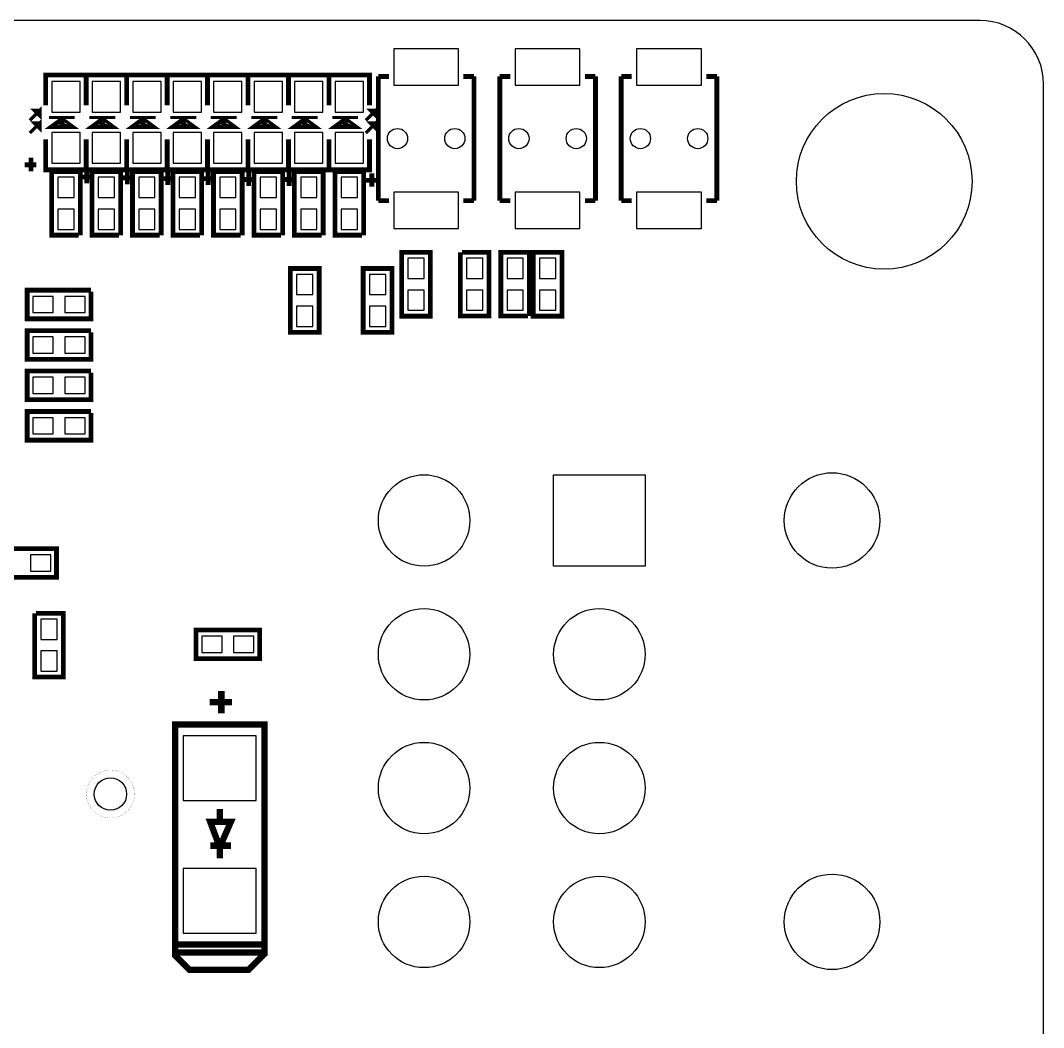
# Model space of a CAD drawing. Header units: millimetres. Extents: x -8 to 226, y -9 to 102.
# Drawn here: x 194.4 to 226.5, y 70.19 to 101.8 of the extents above; entities that cross this region are included whole.
import ezdxf

# ---------------------------------------------------------------- set-up
doc = ezdxf.new("R2010")
doc.units = ezdxf.units.MM
doc.header["$LTSCALE"] = 10
for name, color, linetype in [('BG_OUTLINE', 2, 'Continuous'), ('PG_SILKSCREEN_BOTTOM', 3, 'Continuous'), ('PIN_BOTTOM', 4, 'Continuous')]:
    doc.layers.add(name, color=color, linetype=linetype)

msp = doc.modelspace()

# ---------------------------------------------------------------- linework, layer by layer
at = {"layer": 'BG_OUTLINE'}
msp.add_lwpolyline([(51.099974, -9.350248), (121.299986, -9.350248), (121.799858, -8.850122), (121.799858, -1.745234, -1), (124.549916, -1.745234), (124.549916, -5.900166), (125.049788, -6.400292), (135.849868, -6.400292), (137.249916, -3.975354), (137.249916, -1.400048), (133.299962, -1.400048, -0.414206), (131.549902, 0.349758), (131.549902, 1.64973, -0.414239), (133.299962, 3.39979), (224.499932, 3.39979, 0.414205), (226.499928, 5.399786), (226.499928, 70.799706), (226.499928, 99.799902, 0.414202), (224.499932, 101.799898), (-5.500116, 101.799898, 0.414205)], format="xyb", dxfattribs=at)
at = {"layer": 'PG_SILKSCREEN_BOTTOM'}
for points in [[(195.191634, 99.133152, 0.1524, 0.1524, 0), (195.191634, 100.085652, 0.1524, 0.1524, 0), (196.461634, 100.085652, 0.1524, 0.1524, 0), (196.461634, 99.133152, 0.1524, 0.1524, 0)], [(196.461634, 99.133152, 0.1524, 0.1524, 0), (196.461634, 100.085652, 0.1524, 0.1524, 0), (197.731634, 100.085652, 0.1524, 0.1524, 0), (197.731634, 99.133152, 0.1524, 0.1524, 0)], [(197.731634, 99.133152, 0.1524, 0.1524, 0), (197.731634, 100.085652, 0.1524, 0.1524, 0), (199.001634, 100.085652, 0.1524, 0.1524, 0), (199.001634, 99.133152, 0.1524, 0.1524, 0)], [(199.001634, 99.133152, 0.1524, 0.1524, 0), (199.001634, 100.085652, 0.1524, 0.1524, 0), (200.271634, 100.085652, 0.1524, 0.1524, 0), (200.271634, 99.133152, 0.1524, 0.1524, 0)], [(200.271634, 99.133152, 0.1524, 0.1524, 0), (200.271634, 100.085652, 0.1524, 0.1524, 0), (201.541634, 100.085652, 0.1524, 0.1524, 0), (201.541634, 99.133152, 0.1524, 0.1524, 0)], [(201.541634, 99.133152, 0.1524, 0.1524, 0), (201.541634, 100.085652, 0.1524, 0.1524, 0), (202.811634, 100.085652, 0.1524, 0.1524, 0), (202.811634, 99.133152, 0.1524, 0.1524, 0)], [(202.811634, 99.133152, 0.1524, 0.1524, 0), (202.811634, 100.085652, 0.1524, 0.1524, 0), (204.081634, 100.085652, 0.1524, 0.1524, 0), (204.081634, 99.133152, 0.1524, 0.1524, 0)], [(204.081634, 99.133152, 0.1524, 0.1524, 0), (204.081634, 100.085652, 0.1524, 0.1524, 0), (205.351634, 100.085652, 0.1524, 0.1524, 0), (205.351634, 99.133152, 0.1524, 0.1524, 0)], [(205.62951, 100.04171, 0.1524, 0.1524, 0), (205.62951, 96.141794, 0.1524, 0.1524, 0)], [(205.961234, 100.04171, 0.1524, 0.1524, 0), (205.62951, 100.04171, 0.1524, 0.1524, 0)], [(208.629758, 100.04171, 0.1524, 0.1524, 0), (208.298034, 100.04171, 0.1524, 0.1524, 0)], [(208.629758, 96.141794, 0.1524, 0.1524, 0), (208.629758, 100.04171, 0.1524, 0.1524, 0)], [(209.43951, 100.04171, 0.1524, 0.1524, 0), (209.43951, 96.141794, 0.1524, 0.1524, 0)], [(209.771234, 100.04171, 0.1524, 0.1524, 0), (209.43951, 100.04171, 0.1524, 0.1524, 0)], [(212.439758, 100.04171, 0.1524, 0.1524, 0), (212.108034, 100.04171, 0.1524, 0.1524, 0)], [(212.439758, 96.141794, 0.1524, 0.1524, 0), (212.439758, 100.04171, 0.1524, 0.1524, 0)], [(213.24951, 100.04171, 0.1524, 0.1524, 0), (213.24951, 96.141794, 0.1524, 0.1524, 0)], [(213.581234, 100.04171, 0.1524, 0.1524, 0), (213.24951, 100.04171, 0.1524, 0.1524, 0)], [(216.249758, 100.04171, 0.1524, 0.1524, 0), (215.918034, 100.04171, 0.1524, 0.1524, 0)], [(216.249758, 96.141794, 0.1524, 0.1524, 0), (216.249758, 100.04171, 0.1524, 0.1524, 0)], [(194.696334, 98.663252, 0.1016, 0.1016, 0), (195.013834, 98.980752, 0.1016, 0.1016, 0), (195.013834, 98.790252, 0.1016, 0.1016, 0), (194.823334, 98.980752, 0.1016, 0.1016, 0), (195.013834, 98.980752, 0.1016, 0.1016, 0)], [(205.237334, 98.663252, 0.1016, 0.1016, 0), (205.554834, 98.980752, 0.1016, 0.1016, 0), (205.554834, 98.790252, 0.1016, 0.1016, 0), (205.364334, 98.980752, 0.1016, 0.1016, 0), (205.554834, 98.980752, 0.1016, 0.1016, 0)], [(194.696334, 98.269552, 0.1016, 0.1016, 0), (195.013834, 98.587052, 0.1016, 0.1016, 0), (195.013834, 98.396552, 0.1016, 0.1016, 0), (194.823334, 98.587052, 0.1016, 0.1016, 0), (195.013834, 98.587052, 0.1016, 0.1016, 0)], [(195.699634, 98.802952, 0.1016, 0.1016, 0), (195.699634, 98.726752, 0.1016, 0.1016, 0), (196.080634, 98.447352, 0.1016, 0.1016, 0), (195.318634, 98.447352, 0.1016, 0.1016, 0), (195.699634, 98.726752, 0.1016, 0.1016, 0)], [(196.106034, 98.752152, 0.1016, 0.1016, 0), (195.293234, 98.752152, 0.1016, 0.1016, 0)], [(195.763134, 98.663252, 0.1016, 0.1016, 0), (195.699634, 98.548952, 0.1016, 0.1016, 0), (195.890134, 98.472752, 0.1016, 0.1016, 0), (195.547234, 98.498152, 0.1016, 0.1016, 0), (195.699634, 98.663252, 0.1016, 0.1016, 0)], [(196.969634, 98.802952, 0.1016, 0.1016, 0), (196.969634, 98.726752, 0.1016, 0.1016, 0), (197.350634, 98.447352, 0.1016, 0.1016, 0), (196.588634, 98.447352, 0.1016, 0.1016, 0), (196.969634, 98.726752, 0.1016, 0.1016, 0)], [(197.376034, 98.752152, 0.1016, 0.1016, 0), (196.563234, 98.752152, 0.1016, 0.1016, 0)], [(197.033134, 98.663252, 0.1016, 0.1016, 0), (196.969634, 98.548952, 0.1016, 0.1016, 0), (197.160134, 98.472752, 0.1016, 0.1016, 0), (196.817234, 98.498152, 0.1016, 0.1016, 0), (196.969634, 98.663252, 0.1016, 0.1016, 0)], [(198.239634, 98.802952, 0.1016, 0.1016, 0), (198.239634, 98.726752, 0.1016, 0.1016, 0), (198.620634, 98.447352, 0.1016, 0.1016, 0), (197.858634, 98.447352, 0.1016, 0.1016, 0), (198.239634, 98.726752, 0.1016, 0.1016, 0)], [(198.646034, 98.752152, 0.1016, 0.1016, 0), (197.833234, 98.752152, 0.1016, 0.1016, 0)], [(198.303134, 98.663252, 0.1016, 0.1016, 0), (198.239634, 98.548952, 0.1016, 0.1016, 0), (198.430134, 98.472752, 0.1016, 0.1016, 0), (198.087234, 98.498152, 0.1016, 0.1016, 0), (198.239634, 98.663252, 0.1016, 0.1016, 0)], [(199.509634, 98.802952, 0.1016, 0.1016, 0), (199.509634, 98.726752, 0.1016, 0.1016, 0), (199.890634, 98.447352, 0.1016, 0.1016, 0), (199.128634, 98.447352, 0.1016, 0.1016, 0), (199.509634, 98.726752, 0.1016, 0.1016, 0)], [(199.916034, 98.752152, 0.1016, 0.1016, 0), (199.103234, 98.752152, 0.1016, 0.1016, 0)], [(199.573134, 98.663252, 0.1016, 0.1016, 0), (199.509634, 98.548952, 0.1016, 0.1016, 0), (199.700134, 98.472752, 0.1016, 0.1016, 0), (199.357234, 98.498152, 0.1016, 0.1016, 0), (199.509634, 98.663252, 0.1016, 0.1016, 0)], [(200.779634, 98.802952, 0.1016, 0.1016, 0), (200.779634, 98.726752, 0.1016, 0.1016, 0), (201.160634, 98.447352, 0.1016, 0.1016, 0), (200.398634, 98.447352, 0.1016, 0.1016, 0), (200.779634, 98.726752, 0.1016, 0.1016, 0)], [(201.186034, 98.752152, 0.1016, 0.1016, 0), (200.373234, 98.752152, 0.1016, 0.1016, 0)], [(200.843134, 98.663252, 0.1016, 0.1016, 0), (200.779634, 98.548952, 0.1016, 0.1016, 0), (200.970134, 98.472752, 0.1016, 0.1016, 0), (200.627234, 98.498152, 0.1016, 0.1016, 0), (200.779634, 98.663252, 0.1016, 0.1016, 0)], [(202.049634, 98.802952, 0.1016, 0.1016, 0), (202.049634, 98.726752, 0.1016, 0.1016, 0), (202.430634, 98.447352, 0.1016, 0.1016, 0), (201.668634, 98.447352, 0.1016, 0.1016, 0), (202.049634, 98.726752, 0.1016, 0.1016, 0)], [(202.456034, 98.752152, 0.1016, 0.1016, 0), (201.643234, 98.752152, 0.1016, 0.1016, 0)], [(202.113134, 98.663252, 0.1016, 0.1016, 0), (202.049634, 98.548952, 0.1016, 0.1016, 0), (202.240134, 98.472752, 0.1016, 0.1016, 0), (201.897234, 98.498152, 0.1016, 0.1016, 0), (202.049634, 98.663252, 0.1016, 0.1016, 0)], [(203.319634, 98.802952, 0.1016, 0.1016, 0), (203.319634, 98.726752, 0.1016, 0.1016, 0), (203.700634, 98.447352, 0.1016, 0.1016, 0), (202.938634, 98.447352, 0.1016, 0.1016, 0), (203.319634, 98.726752, 0.1016, 0.1016, 0)], [(203.726034, 98.752152, 0.1016, 0.1016, 0), (202.913234, 98.752152, 0.1016, 0.1016, 0)], [(203.383134, 98.663252, 0.1016, 0.1016, 0), (203.319634, 98.548952, 0.1016, 0.1016, 0), (203.510134, 98.472752, 0.1016, 0.1016, 0), (203.167234, 98.498152, 0.1016, 0.1016, 0), (203.319634, 98.663252, 0.1016, 0.1016, 0)], [(204.589634, 98.802952, 0.1016, 0.1016, 0), (204.589634, 98.726752, 0.1016, 0.1016, 0), (204.970634, 98.447352, 0.1016, 0.1016, 0), (204.208634, 98.447352, 0.1016, 0.1016, 0), (204.589634, 98.726752, 0.1016, 0.1016, 0)], [(204.996034, 98.752152, 0.1016, 0.1016, 0), (204.183234, 98.752152, 0.1016, 0.1016, 0)], [(204.653134, 98.663252, 0.1016, 0.1016, 0), (204.589634, 98.548952, 0.1016, 0.1016, 0), (204.780134, 98.472752, 0.1016, 0.1016, 0), (204.437234, 98.498152, 0.1016, 0.1016, 0), (204.589634, 98.663252, 0.1016, 0.1016, 0)], [(205.237334, 98.269552, 0.1016, 0.1016, 0), (205.554834, 98.587052, 0.1016, 0.1016, 0), (205.554834, 98.396552, 0.1016, 0.1016, 0), (205.364334, 98.587052, 0.1016, 0.1016, 0), (205.554834, 98.587052, 0.1016, 0.1016, 0)], [(196.461634, 98.066352, 0.1524, 0.1524, 0), (196.461634, 97.113852, 0.1524, 0.1524, 0), (195.191634, 97.113852, 0.1524, 0.1524, 0), (195.191634, 98.066352, 0.1524, 0.1524, 0)], [(197.731634, 98.066352, 0.1524, 0.1524, 0), (197.731634, 97.113852, 0.1524, 0.1524, 0), (196.461634, 97.113852, 0.1524, 0.1524, 0), (196.461634, 98.066352, 0.1524, 0.1524, 0)], [(199.001634, 98.066352, 0.1524, 0.1524, 0), (199.001634, 97.113852, 0.1524, 0.1524, 0), (197.731634, 97.113852, 0.1524, 0.1524, 0), (197.731634, 98.066352, 0.1524, 0.1524, 0)], [(200.271634, 98.066352, 0.1524, 0.1524, 0), (200.271634, 97.113852, 0.1524, 0.1524, 0), (199.001634, 97.113852, 0.1524, 0.1524, 0), (199.001634, 98.066352, 0.1524, 0.1524, 0)], [(201.541634, 98.066352, 0.1524, 0.1524, 0), (201.541634, 97.113852, 0.1524, 0.1524, 0), (200.271634, 97.113852, 0.1524, 0.1524, 0), (200.271634, 98.066352, 0.1524, 0.1524, 0)], [(202.811634, 98.066352, 0.1524, 0.1524, 0), (202.811634, 97.113852, 0.1524, 0.1524, 0), (201.541634, 97.113852, 0.1524, 0.1524, 0), (201.541634, 98.066352, 0.1524, 0.1524, 0)], [(204.081634, 98.066352, 0.1524, 0.1524, 0), (204.081634, 97.113852, 0.1524, 0.1524, 0), (202.811634, 97.113852, 0.1524, 0.1524, 0), (202.811634, 98.066352, 0.1524, 0.1524, 0)], [(205.351634, 98.066352, 0.1524, 0.1524, 0), (205.351634, 97.113852, 0.1524, 0.1524, 0), (204.081634, 97.113852, 0.1524, 0.1524, 0), (204.081634, 98.066352, 0.1524, 0.1524, 0)], [(194.896994, 97.264982, 0.1524, 0.1524, 0), (194.528694, 97.264982, 0.1524, 0.1524, 0)], [(194.729354, 97.488502, 0.1524, 0.1524, 0), (194.729354, 97.063052, 0.1524, 0.1524, 0)], [(196.276722, 95.059754, 0.150114, 0.150114, 0), (196.276722, 97.05975, 0.150114, 0.150114, 0), (195.376546, 97.05975, 0.150114, 0.150114, 0), (195.376546, 95.059754, 0.150114, 0.150114, 0), (196.226684, 95.059754, 0.150114, 0.150114, 0)], [(196.649594, 96.883982, 0.1524, 0.1524, 0), (196.281294, 96.883982, 0.1524, 0.1524, 0)], [(196.481954, 97.107502, 0.1524, 0.1524, 0), (196.481954, 96.682052, 0.1524, 0.1524, 0)], [(197.546722, 95.059754, 0.150114, 0.150114, 0), (197.546722, 97.05975, 0.150114, 0.150114, 0), (196.646546, 97.05975, 0.150114, 0.150114, 0), (196.646546, 95.059754, 0.150114, 0.150114, 0), (197.496684, 95.059754, 0.150114, 0.150114, 0)], [(197.751954, 97.082102, 0.1524, 0.1524, 0), (197.751954, 96.656652, 0.1524, 0.1524, 0)], [(198.816722, 95.059754, 0.150114, 0.150114, 0), (198.816722, 97.05975, 0.150114, 0.150114, 0), (197.916546, 97.05975, 0.150114, 0.150114, 0), (197.916546, 95.059754, 0.150114, 0.150114, 0), (198.766684, 95.059754, 0.150114, 0.150114, 0)], [(199.021954, 97.056702, 0.1524, 0.1524, 0), (199.021954, 96.631252, 0.1524, 0.1524, 0)], [(200.086722, 95.059754, 0.150114, 0.150114, 0), (200.086722, 97.05975, 0.150114, 0.150114, 0), (199.186546, 97.05975, 0.150114, 0.150114, 0), (199.186546, 95.059754, 0.150114, 0.150114, 0), (200.036684, 95.059754, 0.150114, 0.150114, 0)], [(200.291954, 97.056702, 0.1524, 0.1524, 0), (200.291954, 96.631252, 0.1524, 0.1524, 0)], [(201.356722, 95.059754, 0.150114, 0.150114, 0), (201.356722, 97.05975, 0.150114, 0.150114, 0), (200.456546, 97.05975, 0.150114, 0.150114, 0), (200.456546, 95.059754, 0.150114, 0.150114, 0), (201.306684, 95.059754, 0.150114, 0.150114, 0)], [(201.561954, 97.031302, 0.1524, 0.1524, 0), (201.561954, 96.605852, 0.1524, 0.1524, 0)], [(202.626722, 95.059754, 0.150114, 0.150114, 0), (202.626722, 97.05975, 0.150114, 0.150114, 0), (201.726546, 97.05975, 0.150114, 0.150114, 0), (201.726546, 95.059754, 0.150114, 0.150114, 0), (202.576684, 95.059754, 0.150114, 0.150114, 0)], [(202.831954, 97.031302, 0.1524, 0.1524, 0), (202.831954, 96.605852, 0.1524, 0.1524, 0)], [(203.896722, 95.059754, 0.150114, 0.150114, 0), (203.896722, 97.05975, 0.150114, 0.150114, 0), (202.996546, 97.05975, 0.150114, 0.150114, 0), (202.996546, 95.059754, 0.150114, 0.150114, 0), (203.846684, 95.059754, 0.150114, 0.150114, 0)], [(205.166722, 95.059754, 0.150114, 0.150114, 0), (205.166722, 97.05975, 0.150114, 0.150114, 0), (204.266546, 97.05975, 0.150114, 0.150114, 0), (204.266546, 95.059754, 0.150114, 0.150114, 0), (205.116684, 95.059754, 0.150114, 0.150114, 0)], [(205.422754, 97.005902, 0.1524, 0.1524, 0), (205.422754, 96.580452, 0.1524, 0.1524, 0)], [(197.919594, 96.858582, 0.1524, 0.1524, 0), (197.551294, 96.858582, 0.1524, 0.1524, 0)], [(199.189594, 96.833182, 0.1524, 0.1524, 0), (198.821294, 96.833182, 0.1524, 0.1524, 0)], [(200.459594, 96.833182, 0.1524, 0.1524, 0), (200.091294, 96.833182, 0.1524, 0.1524, 0)], [(201.729594, 96.807782, 0.1524, 0.1524, 0), (201.361294, 96.807782, 0.1524, 0.1524, 0)], [(202.999594, 96.807782, 0.1524, 0.1524, 0), (202.631294, 96.807782, 0.1524, 0.1524, 0)], [(205.590394, 96.782382, 0.1524, 0.1524, 0), (205.222094, 96.782382, 0.1524, 0.1524, 0)], [(205.62951, 96.141794, 0.1524, 0.1524, 0), (205.961234, 96.141794, 0.1524, 0.1524, 0)], [(208.298034, 96.141794, 0.1524, 0.1524, 0), (208.629758, 96.141794, 0.1524, 0.1524, 0)], [(209.43951, 96.141794, 0.1524, 0.1524, 0), (209.771234, 96.141794, 0.1524, 0.1524, 0)], [(212.108034, 96.141794, 0.1524, 0.1524, 0), (212.439758, 96.141794, 0.1524, 0.1524, 0)], [(213.24951, 96.141794, 0.1524, 0.1524, 0), (213.581234, 96.141794, 0.1524, 0.1524, 0)], [(215.918034, 96.141794, 0.1524, 0.1524, 0), (216.249758, 96.141794, 0.1524, 0.1524, 0)], [(208.203546, 94.51975, 0.150114, 0.150114, 0), (208.203546, 92.519754, 0.150114, 0.150114, 0), (209.103722, 92.519754, 0.150114, 0.150114, 0), (209.103722, 94.51975, 0.150114, 0.150114, 0), (208.253584, 94.51975, 0.150114, 0.150114, 0)], [(210.373722, 92.519754, 0.150114, 0.150114, 0), (210.373722, 94.51975, 0.150114, 0.150114, 0), (209.473546, 94.51975, 0.150114, 0.150114, 0), (209.473546, 92.519754, 0.150114, 0.150114, 0), (210.323684, 92.519754, 0.150114, 0.150114, 0)], [(196.610732, 93.33484, 0.150114, 0.150114, 0), (194.610736, 93.33484, 0.150114, 0.150114, 0), (194.610736, 92.434664, 0.150114, 0.150114, 0), (196.610732, 92.434664, 0.150114, 0.150114, 0), (196.610732, 93.284802, 0.150114, 0.150114, 0)], [(196.610732, 92.06484, 0.150114, 0.150114, 0), (194.610736, 92.06484, 0.150114, 0.150114, 0), (194.610736, 91.164664, 0.150114, 0.150114, 0), (196.610732, 91.164664, 0.150114, 0.150114, 0), (196.610732, 92.014802, 0.150114, 0.150114, 0)], [(196.610732, 90.79484, 0.150114, 0.150114, 0), (194.610736, 90.79484, 0.150114, 0.150114, 0), (194.610736, 89.894664, 0.150114, 0.150114, 0), (196.610732, 89.894664, 0.150114, 0.150114, 0), (196.610732, 90.744802, 0.150114, 0.150114, 0)], [(196.610732, 89.52484, 0.150114, 0.150114, 0), (194.610736, 89.52484, 0.150114, 0.150114, 0), (194.610736, 88.624664, 0.150114, 0.150114, 0), (196.610732, 88.624664, 0.150114, 0.150114, 0), (196.610732, 89.474802, 0.150114, 0.150114, 0)], [(194.8434, 83.19135, 0.150114, 0.150114, 0), (194.8434, 81.191354, 0.150114, 0.150114, 0), (195.743576, 81.191354, 0.150114, 0.150114, 0), (195.743576, 83.19135, 0.150114, 0.150114, 0), (194.893438, 83.19135, 0.150114, 0.150114, 0)], [(200.702926, 80.047846, 0.199898, 0.199898, 0), (200.702926, 80.74787, 0.199898, 0.199898, 0)], [(200.33361, 80.398366, 0.199898, 0.199898, 0), (201.03338, 80.398366, 0.199898, 0.199898, 0)], [(199.25284, 72.79767, 0.199898, 0.199898, 0), (199.25284, 79.697834, 0.199898, 0.199898, 0), (202.052936, 79.697834, 0.199898, 0.199898, 0), (202.052936, 72.79767, 0.199898, 0.199898, 0), (199.25284, 72.79767, 0.199898, 0.199898, 0), (199.25284, 72.547734, 0.199898, 0.199898, 0), (202.052936, 72.547734, 0.199898, 0.199898, 0), (202.052936, 72.747632, 0.199898, 0.199898, 0)], [(200.652888, 76.747878, 0.199898, 0.199898, 0), (200.652888, 77.047852, 0.199898, 0.199898, 0)], [(200.652888, 75.49769, 0.199898, 0.199898, 0), (200.652888, 75.847702, 0.199898, 0.199898, 0), (201.0029, 76.647802, 0.199898, 0.199898, 0), (200.352914, 76.647802, 0.199898, 0.199898, 0), (200.652888, 75.847702, 0.199898, 0.199898, 0)], [(201.0029, 75.89774, 0.199898, 0.199898, 0), (200.352914, 75.89774, 0.199898, 0.199898, 0)], [(199.25284, 72.547734, 0.199898, 0.199898, 0), (199.25284, 72.447658, 0.199898, 0.199898, 0), (199.702928, 71.997824, 0.199898, 0.199898, 0), (201.55281, 71.997824, 0.199898, 0.199898, 0), (202.052936, 72.497696, 0.199898, 0.199898, 0), (202.052936, 72.547734, 0.199898, 0.199898, 0)]]:
    msp.add_lwpolyline(points, format="xyseb", dxfattribs=at)
for points in [[(206.362046, 94.51975, 0.1524, 0.1524, 0), (206.362046, 92.519754, 0.1524, 0.1524, 0), (207.262222, 92.519754, 0.1524, 0.1524, 0), (207.262222, 94.51975, 0.1524, 0.1524, 0)], [(210.489546, 94.51975, 0.1524, 0.1524, 0), (210.489546, 92.519754, 0.1524, 0.1524, 0), (211.389722, 92.519754, 0.1524, 0.1524, 0), (211.389722, 94.51975, 0.1524, 0.1524, 0)], [(202.8698, 94.01175, 0.1524, 0.1524, 0), (202.8698, 92.011754, 0.1524, 0.1524, 0), (203.769976, 92.011754, 0.1524, 0.1524, 0), (203.769976, 94.01175, 0.1524, 0.1524, 0)], [(205.1558, 94.01175, 0.1524, 0.1524, 0), (205.1558, 92.011754, 0.1524, 0.1524, 0), (206.055976, 92.011754, 0.1524, 0.1524, 0), (206.055976, 94.01175, 0.1524, 0.1524, 0)], [(193.53149, 84.319364, 0.1524, 0.1524, 0), (195.531486, 84.319364, 0.1524, 0.1524, 0), (195.531486, 85.21954, 0.1524, 0.1524, 0), (193.53149, 85.21954, 0.1524, 0.1524, 0)], [(199.90689, 81.766664, 0.1524, 0.1524, 0), (201.906886, 81.766664, 0.1524, 0.1524, 0), (201.906886, 82.66684, 0.1524, 0.1524, 0), (199.90689, 82.66684, 0.1524, 0.1524, 0)], [(197.978268, 77.517752, 0.00381, 0.00381, 1), (196.469508, 77.517752, 0.00381, 0.00381, 1)]]:
    msp.add_lwpolyline(points, format="xyseb", close=True, dxfattribs=at)
at = {"layer": 'PIN_BOTTOM'}
for points in [[(208.145634, 100.913184), (206.113634, 100.913184), (206.113634, 99.770184), (208.145634, 99.770184)], [(211.955634, 100.913184), (209.923634, 100.913184), (209.923634, 99.770184), (211.955634, 99.770184)], [(215.765634, 100.913184), (213.733634, 100.913184), (213.733634, 99.770184), (215.765634, 99.770184)], [(196.271134, 98.917252), (196.271134, 99.882452), (195.382134, 99.882452), (195.382134, 98.917252)], [(197.541134, 98.917252), (197.541134, 99.882452), (196.652134, 99.882452), (196.652134, 98.917252)], [(198.811134, 98.917252), (198.811134, 99.882452), (197.922134, 99.882452), (197.922134, 98.917252)], [(200.081134, 98.917252), (200.081134, 99.882452), (199.192134, 99.882452), (199.192134, 98.917252)], [(201.351134, 98.917252), (201.351134, 99.882452), (200.462134, 99.882452), (200.462134, 98.917252)], [(202.621134, 98.917252), (202.621134, 99.882452), (201.732134, 99.882452), (201.732134, 98.917252)], [(203.891134, 98.917252), (203.891134, 99.882452), (203.002134, 99.882452), (203.002134, 98.917252)], [(205.161134, 98.917252), (205.161134, 99.882452), (204.272134, 99.882452), (204.272134, 98.917252)], [(196.271134, 97.317052), (196.271134, 98.282252), (195.382134, 98.282252), (195.382134, 97.317052)], [(197.541134, 97.317052), (197.541134, 98.282252), (196.652134, 98.282252), (196.652134, 97.317052)], [(198.811134, 97.317052), (198.811134, 98.282252), (197.922134, 98.282252), (197.922134, 97.317052)], [(200.081134, 97.317052), (200.081134, 98.282252), (199.192134, 98.282252), (199.192134, 97.317052)], [(201.351134, 97.317052), (201.351134, 98.282252), (200.462134, 98.282252), (200.462134, 97.317052)], [(202.621134, 97.317052), (202.621134, 98.282252), (201.732134, 98.282252), (201.732134, 97.317052)], [(203.891134, 97.317052), (203.891134, 98.282252), (203.002134, 98.282252), (203.002134, 97.317052)], [(205.161134, 97.317052), (205.161134, 98.282252), (204.272134, 98.282252), (204.272134, 97.317052)], [(195.572634, 96.877124), (195.572634, 96.242124), (196.080634, 96.242124), (196.080634, 96.877124)], [(196.842634, 96.877124), (196.842634, 96.242124), (197.350634, 96.242124), (197.350634, 96.877124)], [(198.112634, 96.877124), (198.112634, 96.242124), (198.620634, 96.242124), (198.620634, 96.877124)], [(199.382634, 96.877124), (199.382634, 96.242124), (199.890634, 96.242124), (199.890634, 96.877124)], [(200.652634, 96.877124), (200.652634, 96.242124), (201.160634, 96.242124), (201.160634, 96.877124)], [(201.922634, 96.877124), (201.922634, 96.242124), (202.430634, 96.242124), (202.430634, 96.877124)], [(203.192634, 96.877124), (203.192634, 96.242124), (203.700634, 96.242124), (203.700634, 96.877124)], [(204.462634, 96.877124), (204.462634, 96.242124), (204.970634, 96.242124), (204.970634, 96.877124)], [(208.145634, 96.41332), (206.113634, 96.41332), (206.113634, 95.27032), (208.145634, 95.27032)], [(211.955634, 96.41332), (209.923634, 96.41332), (209.923634, 95.27032), (211.955634, 95.27032)], [(215.765634, 96.41332), (213.733634, 96.41332), (213.733634, 95.27032), (215.765634, 95.27032)], [(195.572634, 95.87738), (195.572634, 95.24238), (196.080634, 95.24238), (196.080634, 95.87738)], [(196.842634, 95.87738), (196.842634, 95.24238), (197.350634, 95.24238), (197.350634, 95.87738)], [(198.112634, 95.87738), (198.112634, 95.24238), (198.620634, 95.24238), (198.620634, 95.87738)], [(199.382634, 95.87738), (199.382634, 95.24238), (199.890634, 95.24238), (199.890634, 95.87738)], [(200.652634, 95.87738), (200.652634, 95.24238), (201.160634, 95.24238), (201.160634, 95.87738)], [(201.922634, 95.87738), (201.922634, 95.24238), (202.430634, 95.24238), (202.430634, 95.87738)], [(203.192634, 95.87738), (203.192634, 95.24238), (203.700634, 95.24238), (203.700634, 95.87738)], [(204.462634, 95.87738), (204.462634, 95.24238), (204.970634, 95.24238), (204.970634, 95.87738)], [(207.066134, 93.702124), (207.066134, 94.337124), (206.558134, 94.337124), (206.558134, 93.702124)], [(208.907634, 93.702124), (208.907634, 94.337124), (208.399634, 94.337124), (208.399634, 93.702124)], [(209.669634, 94.337124), (209.669634, 93.702124), (210.177634, 93.702124), (210.177634, 94.337124)], [(211.193634, 93.702124), (211.193634, 94.337124), (210.685634, 94.337124), (210.685634, 93.702124)], [(203.573888, 93.194124), (203.573888, 93.829124), (203.065888, 93.829124), (203.065888, 93.194124)], [(205.859888, 93.194124), (205.859888, 93.829124), (205.351888, 93.829124), (205.351888, 93.194124)], [(194.793362, 92.630752), (195.428362, 92.630752), (195.428362, 93.138752), (194.793362, 93.138752)], [(195.793106, 92.630752), (196.428106, 92.630752), (196.428106, 93.138752), (195.793106, 93.138752)], [(207.066134, 92.70238), (207.066134, 93.33738), (206.558134, 93.33738), (206.558134, 92.70238)], [(208.907634, 92.70238), (208.907634, 93.33738), (208.399634, 93.33738), (208.399634, 92.70238)], [(209.669634, 93.33738), (209.669634, 92.70238), (210.177634, 92.70238), (210.177634, 93.33738)], [(211.193634, 92.70238), (211.193634, 93.33738), (210.685634, 93.33738), (210.685634, 92.70238)], [(203.573888, 92.19438), (203.573888, 92.82938), (203.065888, 92.82938), (203.065888, 92.19438)], [(205.859888, 92.19438), (205.859888, 92.82938), (205.351888, 92.82938), (205.351888, 92.19438)], [(194.793362, 91.360752), (195.428362, 91.360752), (195.428362, 91.868752), (194.793362, 91.868752)], [(195.793106, 91.360752), (196.428106, 91.360752), (196.428106, 91.868752), (195.793106, 91.868752)], [(194.793362, 90.090752), (195.428362, 90.090752), (195.428362, 90.598752), (194.793362, 90.598752)], [(195.793106, 90.090752), (196.428106, 90.090752), (196.428106, 90.598752), (195.793106, 90.598752)], [(194.793362, 88.820752), (195.428362, 88.820752), (195.428362, 89.328752), (194.793362, 89.328752)], [(195.793106, 88.820752), (196.428106, 88.820752), (196.428106, 89.328752), (195.793106, 89.328752)], [(211.130134, 87.53983), (214.000334, 87.53983), (214.000334, 84.66963), (211.130134, 84.66963)], [(195.34886, 85.023452), (194.71386, 85.023452), (194.71386, 84.515452), (195.34886, 84.515452)], [(195.547488, 82.373724), (195.547488, 83.008724), (195.039488, 83.008724), (195.039488, 82.373724)], [(200.724516, 82.470752), (200.089516, 82.470752), (200.089516, 81.962752), (200.724516, 81.962752)], [(201.72426, 82.470752), (201.08926, 82.470752), (201.08926, 81.962752), (201.72426, 81.962752)], [(195.547488, 81.37398), (195.547488, 82.00898), (195.039488, 82.00898), (195.039488, 81.37398)], [(199.509888, 77.316838), (201.795888, 77.316838), (201.795888, 79.348838), (199.509888, 79.348838)], [(199.509888, 73.146666), (201.795888, 73.146666), (201.795888, 75.178666), (199.509888, 75.178666)]]:
    msp.add_lwpolyline(points, close=True, dxfattribs=at)
for centre, radius in [((221.499938, 96.74987), 2.7559), ((206.229712, 98.091752), 0.3175), ((208.029556, 98.091752), 0.3175), ((210.039712, 98.091752), 0.3175), ((211.839556, 98.091752), 0.3175), ((213.849712, 98.091752), 0.3175), ((215.649556, 98.091752), 0.3175), ((207.065118, 86.10473), 1.4351), ((219.865194, 86.10473), 1.4986), ((207.065118, 81.90484), 1.4351), ((212.565234, 81.90484), 1.4351), ((207.065118, 77.704696), 1.4351), ((212.565234, 77.704696), 1.4351), ((197.223888, 77.517752), 0.508), ((207.065118, 73.504806), 1.4351), ((212.565234, 73.504806), 1.4351), ((219.865194, 73.504806), 1.4986)]:
    msp.add_circle(centre, radius, dxfattribs=at)

doc.saveas('drawing.dxf')
